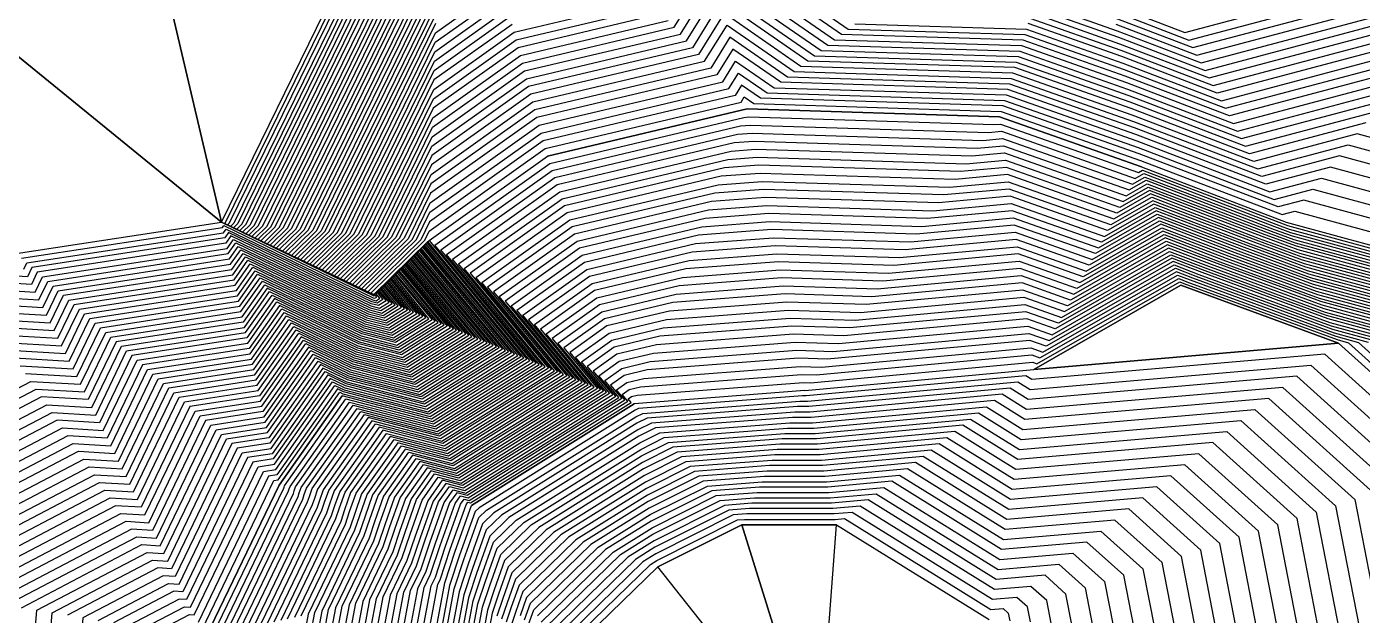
# Model space of a CAD drawing. Extents: x 7084 to 11035, y 13750 to 16729.
# Drawn here: x 8402 to 9570, y 15222 to 15736 of the extents above; entities that cross this region are included whole.
import ezdxf

# ---------------------------------------------------------------- set-up
doc = ezdxf.new("R2010")
doc.units = 0
doc.layers.add('Default', color=7, linetype='Continuous')

msp = doc.modelspace()

# ---------------------------------------------------------------- linework, layer by layer
at = {"layer": 'Default'}
for points in [[(8393.3, 15537.7), (8572.6, 15565.2), (8477.2, 15971.4), (8766.8, 15961.4), (8477.2, 15971.4), (8906.7, 16186.2)], [(10164.8, 15650.1), (9887.9, 16011.8), (9867.1, 16017.5), (9336.7, 15876.5), (9329.1, 15879.4), (9321.7, 15882), (9308.4, 15882.5), (8914.2, 16154.9), (8782.8, 15943.5), (8772.3, 15941), (8766.1, 15936.6), (8583.4, 15564.3), (8580.5, 15561.4), (8705.8, 15500.9), (8708.7, 15503.8), (8713.8, 15497.6), (8708.8, 15494.4), (8704.2, 15495.7), (8578.9, 15556.1), (8575.6, 15551.4), (8407.1, 15525.5), (8403.3, 15517.5), (8341.3, 15521.2)], [(8378.3, 15466.9), (8429.7, 15463.9), (8443.9, 15493.2), (8583.7, 15514.7), (8595.8, 15531.9), (8699.8, 15481.7), (8716.9, 15477.2), (8735.3, 15488.7), (8716.4, 15511.5), (8705.8, 15501.1), (8601.9, 15551.3), (8612.5, 15561.7), (8764, 15870.7), (8786.8, 15886.8), (8825.2, 15895.9), (8934.2, 16071.4), (9261.4, 15845.3), (9309.9, 15843.8), (9337.2, 15834.2)], [(8116.1, 15274.5), (8406.1, 15426.2), (8449.6, 15423.6), (8471.5, 15468.9), (8589.7, 15487.1), (8608.5, 15513.7), (8696.4, 15471.2), (8722.9, 15464.3), (8751.3, 15482), (8722.2, 15517.3), (8705.8, 15501.2), (8617.9, 15543.7), (8634.3, 15559.8), (8762.5, 15821.2), (8797.7, 15846.2), (8857, 15860.3), (8949.3, 16008.7)], [(8477.2, 15971.4), (8572.6, 15565.2), (8282.5, 15801.4)], [(8282.5, 15801.4), (8572.6, 15565.2), (8705.8, 15500.9), (8572.6, 15565.2), (8766.8, 15961.4)], [(8397.9, 15533.6), (8573.6, 15560.6), (8574.7, 15562.2), (8705.3, 15499.1), (8706.8, 15498.7), (8708.5, 15499.8), (8706.8, 15501.9), (8705.8, 15500.9), (8575.2, 15564), (8576.2, 15564.9), (8766.6, 15953.1)], [(8400, 15524.2), (8402.5, 15529.6), (8574.6, 15556), (8576.8, 15559.2), (8704.7, 15497.4), (8707.8, 15496.6), (8711.2, 15498.7), (8707.7, 15502.8), (8705.8, 15500.9), (8577.9, 15562.7), (8579.8, 15564.6), (8766.3, 15944.9)], [(8350.6, 15507.7), (8409.9, 15504.1), (8416.3, 15517.4), (8577.6, 15542.2), (8583.1, 15550.1), (8703.1, 15492.2), (8710.8, 15490.1), (8719.2, 15495.3), (8710.6, 15505.7), (8705.8, 15501), (8585.9, 15558.9), (8590.7, 15563.6), (8765.6, 15920.1)], [(8765.8, 15928.4), (8587.1, 15563.9), (8583.2, 15560.2), (8705.8, 15501), (8709.7, 15504.7), (8716.5, 15496.5), (8709.8, 15492.3)], [(8355.2, 15500.9), (8413.2, 15497.4), (8420.9, 15513.4), (8578.6, 15537.7), (8585.2, 15547), (8702.5, 15490.4), (8711.9, 15488), (8721.9, 15494.2), (8711.6, 15506.7), (8705.8, 15501), (8588.5, 15557.6), (8594.3, 15563.3), (8765.3, 15911.9)], [(8359.8, 15494.1), (8416.5, 15490.7), (8425.5, 15509.3), (8579.6, 15533.1), (8587.4, 15544), (8702, 15488.7), (8712.9, 15485.8), (8724.5, 15493.1), (8712.6, 15507.6), (8705.8, 15501), (8591.2, 15556.4), (8598, 15563), (8765.1, 15903.7)], [(8364.4, 15487.3), (8419.8, 15484), (8430.1, 15505.3), (8580.6, 15528.5), (8589.5, 15541), (8701.4, 15486.9), (8713.9, 15483.7), (8727.2, 15492), (8713.5, 15508.6), (8705.8, 15501), (8593.9, 15555.1), (8601.6, 15562.6), (8764.8, 15895.4)], [(8369.1, 15480.5), (8423.1, 15477.3), (8434.7, 15501.3), (8581.7, 15523.9), (8591.6, 15537.9), (8700.9, 15485.2), (8714.9, 15481.5), (8729.9, 15490.9), (8714.5, 15509.6), (8705.8, 15501.1), (8596.5, 15553.8), (8605.2, 15562.3), (8764.5, 15887.2)], [(8439.3, 15497.2), (8582.7, 15519.3), (8593.7, 15534.9), (8700.3, 15483.4), (8715.9, 15479.4), (8732.6, 15489.8), (8715.5, 15510.5), (8705.8, 15501.1), (8599.2, 15552.6), (8608.9, 15562), (8764.3, 15878.9)], [(8303.9, 15243.8), (8470.9, 15331.2), (8495.9, 15329.7), (8535.8, 15412.3), (8603.9, 15422.8), (8638.1, 15471.2), (8688.7, 15446.8), (8737, 15434.2), (8788.8, 15466.5), (8735.7, 15530.8), (8705.8, 15501.5), (8655.2, 15526), (8685.1, 15555.3), (8758.9, 15705.8), (8823, 15751.4), (8931.3, 15777), (8984.4, 15862.5), (9143.8, 15752.3), (9280.6, 15748.1), (9357.5, 15721)], [(8392.2, 15446.6), (8439.7, 15443.7), (8457.7, 15481), (8586.7, 15500.9), (8602.1, 15522.8), (8698.1, 15476.4), (8719.9, 15470.8), (8743.3, 15485.4), (8719.3, 15514.4), (8705.8, 15501.2), (8609.9, 15547.5), (8623.4, 15560.7), (8763.3, 15845.9), (8792.2, 15866.5)], [(8705.8, 15501.1), (8604.5, 15550), (8616.1, 15561.4), (8763.8, 15862.4)], [(8436.3, 15450.4), (8453.1, 15485.1), (8585.7, 15505.5), (8600, 15525.8), (8698.6, 15478.2), (8718.9, 15472.9), (8740.6, 15486.5), (8718.4, 15513.4), (8705.8, 15501.1), (8607.2, 15548.8), (8619.7, 15561), (8763.5, 15854.2)], [(8396.8, 15439.8), (8443, 15437), (8462.3, 15477), (8587.7, 15496.3), (8604.3, 15519.7), (8697.5, 15474.7), (8720.9, 15468.6), (8746, 15484.3), (8720.3, 15515.4), (8705.8, 15501.2), (8612.5, 15546.2), (8627, 15560.4), (8763, 15837.7)], [(8721.3, 15516.3), (8705.8, 15501.2), (8615.2, 15545), (8630.6, 15560.1), (8762.8, 15829.5)], [(8994.5, 15820.7), (9120.3, 15733.7), (9274.7, 15728.9), (9361.5, 15698.4), (9450, 15664.6), (9619.3, 15709.6)], [(8129.5, 15272.3), (8410.7, 15419.4), (8452.9, 15416.9), (8476.1, 15464.9), (8590.8, 15482.5), (8610.6, 15510.6), (8695.9, 15469.5), (8723.9, 15462.1), (8754, 15480.9), (8723.2, 15518.3), (8705.8, 15501.2), (8620.5, 15542.4), (8637.9, 15559.4), (8762.2, 15813)], [(8762, 15804.7), (8641.5, 15559.1), (8623.2, 15541.2), (8705.8, 15501.3), (8724.2, 15519.2), (8756.7, 15479.8), (8724.9, 15460), (8695.3, 15467.7), (8612.7, 15507.6), (8591.8, 15477.9), (8480.6, 15460.8), (8456.2, 15410.2), (8415.3, 15412.6), (8142.9, 15270.1)], [(9950.8, 15433.4), (9943.8, 15524.4), (9861.3, 15632.1), (9611.5, 15699.9), (9453.5, 15658), (9362.5, 15692.7), (9273.2, 15724.1), (9114.4, 15729.1), (8997, 15810.2)], [(9351.4, 15754.9), (9414.6, 15730.8), (9696.7, 15805.8)], [(8592.8, 15473.3), (8614.8, 15504.6), (8694.8, 15466), (8725.9, 15457.8), (8759.3, 15478.7), (8725.1, 15520.2), (8705.8, 15501.3), (8625.9, 15539.9), (8645.2, 15558.8), (8761.7, 15796.5)], [(8999.5, 15799.8), (9108.5, 15724.4), (9271.7, 15719.3), (9363.6, 15687), (9457.1, 15651.3), (9603.8, 15690.3)], [(9352.4, 15749.3), (9418.1, 15724.2), (9689, 15796.1)], [(8761.2, 15780), (8652.4, 15558.1), (8631.2, 15537.4), (8705.8, 15501.3), (8727, 15522.1), (8764.7, 15476.5), (8727.9, 15453.5), (8693.7, 15462.5), (8619.1, 15498.5), (8594.8, 15464.1), (8494.4, 15448.7), (8466.1, 15390.1), (8429.2, 15392.3), (8183.2, 15263.5)], [(9353.4, 15743.6), (9421.7, 15717.6), (9681.2, 15786.5), (9868.6, 15735.7), (10004.1, 15558.7), (10015.6, 15409.2), (10014.3, 15261.6), (9969.7, 15068), (9944.4, 14645.1), (9904.7, 14581.8), (9652, 14489.8), (9534.2, 14450.1), (9376.6, 14452.6), (9289.3, 14363), (8976.9, 14413.5), (8956.3, 14565.3), (8831, 14586.3), (8736.7, 14588.8), (8659.7, 14588.8), (8613.8, 14603.7), (8347.4, 14709.5)], [(8762, 15477.6), (8726.1, 15521.2), (8705.8, 15501.3), (8628.5, 15538.6), (8648.8, 15558.5), (8761.5, 15788.2)], [(8968.4, 15735.4), (9002, 15789.4), (9102.6, 15719.8), (9270.3, 15714.6), (9364.6, 15681.4), (9460.6, 15644.7), (9596, 15680.7)], [(8263.6, 15250.4), (8457, 15351.5), (8486, 15349.8), (8522, 15424.4), (8600.9, 15436.6), (8631.7, 15480.3), (8690.4, 15452), (8734, 15440.6), (8780.7, 15469.9), (8732.8, 15527.9), (8705.8, 15501.4), (8647.2, 15529.8), (8674.2, 15556.2), (8759.7, 15730.5), (8817.6, 15771.7)], [(8404, 15136.7), (8411.2, 15226.3), (8507.9, 15276.9), (8522.4, 15276), (8572.6, 15379.9), (8612, 15386), (8655, 15446.9), (8684.3, 15432.8), (8745, 15417), (8810.2, 15457.7), (8743.5, 15538.5), (8705.8, 15501.7), (8676.5, 15515.8), (8714.1, 15552.7), (8756.9, 15639.8), (8837.5, 15697.2), (8973.7, 15729.4), (9004.5, 15778.9), (9096.8, 15715.1), (9268.8, 15709.8), (9365.6, 15675.7), (9464.2, 15638.1), (9588.3, 15671.1)], [(8417.3, 15132.2), (8424.6, 15224.1), (8512.5, 15270.1), (8525.7, 15269.3), (8577.1, 15375.9), (8613, 15381.4), (8657.1, 15443.9), (8683.8, 15431), (8746, 15414.8), (8812.9, 15456.6), (8744.4, 15539.5), (8705.8, 15501.7), (8679.2, 15514.6), (8717.8, 15552.4), (8756.6, 15631.6), (8839.3, 15690.4), (8979, 15723.5), (9007, 15768.5), (9090.9, 15710.5), (9267.3, 15705), (9366.6, 15670.1), (9467.7, 15631.5), (9580.5, 15661.4)], [(8433.8, 15385.5), (8469.4, 15383.3), (8499, 15444.6), (8595.8, 15459.5), (8621.2, 15495.5), (8693.1, 15460.7), (8728.9, 15451.4), (8767.4, 15475.4), (8728, 15523.1), (8705.8, 15501.3), (8633.9, 15536.1), (8656, 15557.8), (8761, 15771.7)], [(9354.4, 15738), (9425.2, 15710.9), (9673.5, 15776.9), (9867.8, 15724.2), (9997.4, 15554.8), (10008.4, 15411.9)], [(8760.7, 15763.5), (8659.7, 15557.5), (8636.5, 15534.8), (8705.8, 15501.4), (8729, 15524), (8770, 15474.3), (8730, 15449.2), (8692.6, 15459), (8623.3, 15492.4), (8596.8, 15454.9), (8503.6, 15440.6), (8472.7, 15376.6), (8438.5, 15378.7), (8210, 15259.1)], [(8290.5, 15246), (8466.2, 15338), (8492.6, 15336.4), (8531.2, 15416.3), (8602.9, 15427.4), (8636, 15474.2), (8689.3, 15448.5), (8736, 15436.3), (8786.1, 15467.6), (8734.8, 15529.8), (8705.8, 15501.5), (8652.5, 15527.2), (8681.5, 15555.6), (8759.2, 15714), (8821.2, 15758.1)], [(8344.1, 15237.2), (8484.7, 15310.8), (8505.8, 15309.5), (8549.6, 15400.2), (8606.9, 15409), (8644.4, 15462.1), (8687.1, 15441.5), (8740, 15427.7), (8796.8, 15463.2), (8738.6, 15533.7), (8705.8, 15501.6), (8663.2, 15522.2), (8696, 15554.3), (8758.2, 15681.1), (8828.5, 15731), (8947.2, 15759.2)], [(9283.5, 15757.6), (9355.5, 15732.3), (9428.8, 15704.3), (9665.7, 15767.3), (9867, 15712.6), (9990.7, 15551), (10001.2, 15414.6), (9999.8, 15256), (9951.9, 15048.1), (9928.8, 14661.9), (9886.2, 14594), (9655.5, 14510), (9528.9, 14467.4), (9359.6, 14470), (9279.9, 14388.2), (8994.7, 14434.4), (8975.8, 14572.9), (8841.2, 14595.5), (8740, 14598.2), (8657.3, 14598.2), (8608, 14614.2), (8364.8, 14710.7)], [(9282, 15752.8), (9356.5, 15726.6), (9432.3, 15697.7), (9658, 15757.7), (9866.2, 15701.1), (9984, 15547.2), (9994, 15417.3), (9992.6, 15253.2), (9943, 15038.2), (9921, 14670.4), (9876.9, 14600.1), (9657.2, 14520.1), (9526.2, 14476), (9351.1, 14478.8), (9275.2, 14400.8), (9003.6, 14444.8), (8985.6, 14576.7), (8846.4, 14600.1), (8741.6, 14602.9), (8656.2, 14602.9), (8605.1, 14619.4), (8373.5, 14711.4)], [(9572.8, 15651.8), (9471.2, 15624.8), (9367.6, 15664.4), (9265.9, 15700.2), (9085, 15705.8), (9009.5, 15758), (8984.3, 15717.5), (8841.1, 15683.6), (8756.4, 15623.3), (8721.4, 15552), (8681.8, 15513.3), (8705.8, 15501.7), (8745.4, 15540.5), (8815.5, 15455.5), (8747.1, 15412.6), (8683.2, 15429.3), (8659.2, 15440.9), (8614, 15376.8), (8581.7, 15371.9), (8529, 15262.6), (8517.1, 15263.3), (8438, 15221.9)], [(8633.9, 15477.3), (8689.8, 15450.2), (8735, 15438.5), (8783.4, 15468.7), (8733.8, 15528.9), (8705.8, 15501.5), (8649.8, 15528.5), (8677.8, 15555.9), (8759.4, 15722.3), (8819.4, 15764.9)], [(8223.4, 15257), (8443.1, 15371.9), (8476.1, 15369.9), (8508.2, 15436.6), (8597.8, 15450.3), (8625.4, 15489.4), (8692, 15457.2), (8731, 15447.1), (8772.7, 15473.2), (8729.9, 15525), (8705.8, 15501.4), (8639.2, 15533.6), (8663.3, 15557.2), (8760.5, 15755.3)], [(8957.8, 15747.3), (8832.1, 15717.5), (8757.6, 15664.6), (8703.2, 15553.6), (8668.5, 15519.6), (8705.8, 15501.6), (8740.6, 15535.6), (8802.2, 15461), (8742, 15423.4), (8686, 15438), (8648.7, 15456), (8608.9, 15399.8), (8558.8, 15392.1), (8512.4, 15296.1), (8494, 15297.2), (8371, 15232.9)], [(9357.5, 15721), (9435.8, 15691.1), (9650.2, 15748), (9865.4, 15689.6), (9977.3, 15543.4), (9986.8, 15420), (9985.4, 15250.5), (9934.1, 15028.2), (9913.2, 14678.8), (9867.6, 14606.2), (9658.9, 14530.2), (9523.6, 14484.6), (9342.7, 14487.5), (9270.6, 14413.4), (9012.5, 14455.2), (8995.4, 14580.5), (8851.5, 14604.7), (8743.3, 14607.6), (8655, 14607.6), (8602.3, 14624.7), (8382.1, 14712)], [(8479.4, 15363.2), (8512.8, 15432.5), (8598.8, 15445.7), (8627.5, 15486.4), (8691.5, 15455.5), (8732, 15444.9), (8775.4, 15472.1), (8730.9, 15526), (8705.8, 15501.4), (8641.9, 15532.3), (8666.9, 15556.9), (8760.2, 15747)], [(9856.5, 15563.1), (9565.1, 15642.2), (9474.8, 15618.2), (9368.6, 15658.7), (9264.4, 15695.4), (9079.1, 15701.2), (9012, 15747.6), (8989.6, 15711.6), (8843, 15676.9), (8756.1, 15615.1), (8725, 15551.7), (8684.5, 15512), (8705.8, 15501.7), (8746.3, 15541.4), (8818.2, 15454.3), (8748.1, 15410.5), (8682.7, 15427.5), (8661.3, 15437.8), (8615, 15372.2), (8586.3, 15367.8), (8532.3, 15255.9), (8521.8, 15256.5)], [(8699.6, 15554), (8757.9, 15672.8), (8830.3, 15724.3), (8952.5, 15753.2)], [(8250.2, 15252.6), (8452.4, 15358.3), (8482.7, 15356.5), (8517.4, 15428.5), (8599.8, 15441.2), (8629.6, 15483.3), (8690.9, 15453.7), (8733, 15442.8), (8778.1, 15471), (8731.9, 15526.9), (8705.8, 15501.4), (8644.5, 15531), (8670.6, 15556.5), (8759.9, 15738.8)], [(8317.3, 15241.6), (8475.5, 15324.4), (8499.2, 15323), (8540.4, 15408.2), (8604.9, 15418.2), (8640.2, 15468.2), (8688.2, 15445), (8738, 15432), (8791.5, 15465.4), (8736.7, 15531.8), (8705.8, 15501.5), (8657.8, 15524.7), (8688.7, 15554.9), (8758.7, 15697.5), (8824.8, 15744.6)], [(8826.7, 15737.8), (8758.4, 15689.3), (8692.4, 15554.6), (8660.5, 15523.4), (8705.8, 15501.5), (8737.7, 15532.7), (8794.1, 15464.3), (8739, 15429.9), (8687.6, 15443.3), (8642.3, 15465.1), (8605.9, 15413.6), (8545, 15404.2), (8502.5, 15316.3), (8480.1, 15317.6), (8330.7, 15239.4)], [(8397.8, 15228.5), (8503.2, 15283.7), (8519.1, 15282.7), (8568, 15384), (8611, 15390.6), (8652.9, 15450), (8684.9, 15434.5), (8744, 15419.1), (8807.5, 15458.8), (8742.5, 15537.6), (8705.8, 15501.6), (8673.8, 15517.1), (8710.5, 15553), (8757.1, 15648.1), (8835.7, 15704), (8968.4, 15735.4)], [(8705.8, 15501.6), (8671.2, 15518.4), (8706.9, 15553.3), (8757.4, 15656.3), (8833.9, 15710.7), (8963.1, 15741.3)], [(8755.9, 15606.9), (8844.8, 15670.1), (8994.9, 15705.6), (9014.5, 15737.1), (9073.2, 15696.6), (9262.9, 15690.6), (9369.6, 15653.1), (9478.3, 15611.6), (9557.3, 15632.6), (9855.7, 15551.6)], [(9279.1, 15743.3), (9358.5, 15715.3), (9439.4, 15684.4), (9642.5, 15738.4), (9864.5, 15678.1), (9970.6, 15539.6), (9979.6, 15422.7), (9978.1, 15247.7), (9925.2, 15018.3), (9905.4, 14687.3), (9858.4, 14612.3), (9660.6, 14540.3), (9520.9, 14493.2), (9334.2, 14496.2), (9265.9, 14426), (9021.4, 14465.6), (9005.2, 14584.3), (8856.7, 14609.3)], [(9126.2, 15738.4), (9276.2, 15733.7), (9360.5, 15704), (9446.5, 15671.2), (9627, 15719.2), (9862.9, 15655.1), (9957.2, 15532), (9965.2, 15428)], [(9325.7, 14504.9), (9518.3, 14501.9), (9662.3, 14550.4), (9849.1, 14618.4), (9897.6, 14695.7), (9916.3, 15008.3), (9970.9, 15244.9), (9972.4, 15425.4), (9963.9, 15535.8), (9863.7, 15666.6), (9634.8, 15728.8), (9442.9, 15677.8), (9359.5, 15709.7), (9277.6, 15738.5)], [(9854.9, 15540.1), (9549.6, 15623), (9481.9, 15605), (9370.7, 15647.4), (9261.5, 15685.8), (9067.4, 15691.9), (9017, 15726.7), (9000.3, 15699.7), (8846.6, 15663.3), (8755.6, 15598.6), (8732.3, 15551.1), (8689.8, 15509.5), (8705.8, 15501.8), (8748.3, 15543.3), (8823.6, 15452.1), (8750.1, 15406.2), (8681.6, 15424.1), (8665.6, 15431.8), (8617, 15363), (8595.5, 15359.7), (8538.9, 15242.5), (8531, 15242.9), (8478.3, 15215.3)], [(9854.1, 15528.5), (9541.8, 15613.3), (9485.4, 15598.3), (9371.7, 15641.8), (9260, 15681.1), (9061.5, 15687.3), (9019.5, 15716.2), (9005.6, 15693.8), (8848.4, 15656.5), (8755.3, 15590.4), (8735.9, 15550.7), (8692.5, 15508.2), (8705.8, 15501.8), (8749.2, 15544.3), (8826.2, 15451), (8751.1, 15404), (8681, 15422.3), (8667.7, 15428.7), (8618, 15358.4), (8600.1, 15355.7), (8542.2, 15235.7), (8535.6, 15236.1), (8491.7, 15213.1)], [(8828.9, 15449.9), (8750.2, 15545.3), (8705.8, 15501.8), (8695.2, 15507), (8739.5, 15550.4), (8755.1, 15582.1), (8850.2, 15649.8), (9010.9, 15687.8), (9022, 15705.8), (9055.6, 15682.6), (9258.5, 15676.3), (9372.7, 15636.1), (9488.9, 15591.7), (9534.1, 15603.7), (9853.3, 15517)], [(8518.5, 15208.8), (8544.9, 15222.6), (8548.8, 15222.3), (8609.3, 15347.6), (8620.1, 15349.2), (8671.9, 15422.7), (8679.9, 15418.8), (8753.1, 15399.7), (8831.6, 15448.8), (8751.2, 15546.2), (8705.8, 15501.8), (8697.8, 15505.7), (8743.2, 15550.1), (8754.8, 15573.9), (8852, 15643), (9016.2, 15681.9), (9024.6, 15695.4), (9049.7, 15678), (9257.1, 15671.5), (9373.7, 15630.4), (9492.5, 15585.1), (9526.3, 15594.1), (9852.5, 15505.5)], [(9851.7, 15494), (9518.6, 15584.5), (9496, 15578.5), (9374.7, 15624.8), (9255.6, 15666.7), (9043.8, 15673.3), (9027.1, 15684.9), (9021.5, 15675.9), (8853.8, 15636.2), (8754.6, 15565.6), (8746.8, 15549.8), (8700.5, 15504.4), (8705.8, 15501.8), (8752.1, 15547.2), (8834.3, 15447.7), (8754.1, 15397.6), (8679.3, 15417.1), (8674, 15419.6), (8621.1, 15344.6), (8613.9, 15343.5), (8552.2, 15215.6)], [(8555.5, 15208.9), (8618.5, 15339.5), (8622.1, 15340.1), (8676.1, 15416.6), (8678.8, 15415.3), (8755.1, 15395.4), (8836.9, 15446.6), (8753.1, 15548.2), (8705.8, 15501.9), (8703.2, 15503.2), (8750.4, 15549.5), (8754.3, 15557.4), (8855.6, 15629.4), (9026.8, 15670), (9029.6, 15674.5), (9038, 15668.7), (9254.1, 15661.9), (9375.7, 15619.1)], [(8754.1, 15549.1), (8857.5, 15622.7), (9032.1, 15664), (9252.7, 15657.1), (9376.7, 15613.5), (9252.7, 15657.1), (9032.1, 15664), (8857.5, 15622.7)], [(8564.7, 15203.6), (8627.2, 15333), (8627.5, 15333.8), (8627.9, 15335), (8681.5, 15410.8), (8757.1, 15391.1), (8842.3, 15444.4), (8759.2, 15545.1), (8859.6, 15616.5), (9029.3, 15656.7), (9033.5, 15657), (9247.8, 15650.3), (9253.5, 15650.8), (9374, 15608.4), (9377.7, 15610.5), (9500.5, 15563.6), (9504.4, 15562.2), (9841.4, 15470.7)], [(8570.7, 15205), (8631.4, 15330.6), (8631.9, 15332.2), (8632.7, 15334.5), (8684.7, 15408.1), (8758.1, 15389), (8845, 15443.3), (8764.3, 15541), (8861.8, 15610.3), (9026.4, 15649.3), (9035, 15650), (9242.9, 15643.5), (9254.4, 15644.5), (9371.3, 15603.4), (9378.7, 15607.6), (9497.8, 15562.1), (9505.7, 15559.2), (9832.8, 15470.4)], [(8636.3, 15330.5), (8637.5, 15334), (8687.9, 15405.4), (8759.1, 15386.8), (8847.6, 15442.2), (8769.4, 15536.9), (8864, 15604.2), (9023.6, 15642), (9036.4, 15642.9), (9238.1, 15636.6), (9255.2, 15638.2), (9368.7, 15598.3), (9379.7, 15604.6), (9495.2, 15560.5), (9507, 15556.2), (9824.2, 15470)], [(8580, 15196.2), (8581.1, 15199.3), (8582.7, 15207.7), (8639.6, 15325.7), (8640.7, 15328.9), (8642.3, 15333.5), (8691.2, 15402.6), (8760.1, 15384.7), (8850.3, 15441), (8774.5, 15532.9), (8866.1, 15598), (9020.8, 15634.6), (9037.9, 15635.9), (9233.2, 15629.8), (9256.1, 15631.9), (9366, 15593.3), (9380.7, 15601.7), (9492.6, 15558.9), (9508.3, 15553.1), (9815.6, 15469.7)], [(8588.6, 15209.1), (8643.8, 15323.3), (8645.1, 15327.3), (8647.1, 15333), (8694.4, 15399.9), (8761.1, 15382.5), (8853, 15439.9), (8779.7, 15528.8), (8868.3, 15591.8), (9018, 15627.3), (9039.3, 15628.9), (9228.4, 15623), (9256.9, 15625.6), (9363.3, 15588.2), (9381.7, 15598.7), (9490, 15557.3), (9509.7, 15550.1), (9807, 15469.4)], [(8594.6, 15210.5), (8647.9, 15320.9), (8649.5, 15325.6), (8651.9, 15332.5), (8697.6, 15397.2), (8762.1, 15380.4), (8855.7, 15438.8), (8784.8, 15524.7), (8870.5, 15585.6), (9015.1, 15619.9), (9040.7, 15621.9), (9223.5, 15616.2), (9257.8, 15619.3), (9360.6, 15583.1), (9382.6, 15595.7), (9487.3, 15555.8)], [(9375.7, 15619.1), (9499.6, 15571.8), (9510.8, 15574.8), (9850.8, 15482.5)], [(8464.9, 15217.5), (8526.4, 15249.7), (8535.6, 15249.2), (8590.9, 15363.8), (8616, 15367.6), (8663.4, 15434.8), (8682.1, 15425.8), (8749.1, 15408.3), (8820.9, 15453.2), (8747.3, 15542.4), (8705.8, 15501.7), (8687.2, 15510.8), (8728.7, 15551.4), (8755.9, 15606.9)], [(9789.8, 15468.7), (9512.3, 15544.1), (9484.7, 15554.2), (9383.6, 15592.8), (9357.9, 15578.1), (9258.6, 15613), (9218.6, 15609.3), (9042.2, 15614.9), (9012.3, 15612.6), (8872.6, 15579.5), (8789.9, 15520.6), (8858.4, 15437.7), (8763.1, 15378.2), (8700.9, 15394.5), (8656.7, 15332), (8653.9, 15324), (8652.1, 15318.5), (8600.6, 15211.8)], [(9781.2, 15468.4), (9513.6, 15541.1), (9482.1, 15552.6), (9384.6, 15589.8), (9355.2, 15573), (9259.5, 15606.7), (9213.8, 15602.5), (9043.6, 15607.8), (9009.5, 15605.2), (8874.8, 15573.3), (8795, 15516.6), (8861, 15436.6), (8764.1, 15376.1), (8704.1, 15391.7), (8661.5, 15331.5), (8658.3, 15322.3), (8656.2, 15316), (8606.6, 15213.2)], [(9376.7, 15613.5), (9503.1, 15565.2), (9850, 15471), (9847.7, 15197.6), (9765, 14839.2), (9847.7, 15197.6)], [(8612.5, 15214.6), (8660.3, 15313.6), (8662.7, 15320.7), (8666.4, 15331), (8707.3, 15389), (8765.2, 15373.9), (8863.7, 15435.5), (8800.2, 15512.5), (8877, 15567.1), (9006.7, 15597.8), (9045.1, 15600.8), (9208.9, 15595.7), (9260.3, 15600.4), (9352.5, 15568), (9385.6, 15586.9), (9479.5, 15551), (9514.9, 15538), (9772.6, 15468.1)], [(9764, 15467.7), (9516.2, 15535), (9476.8, 15549.5), (9386.6, 15583.9), (9349.8, 15562.9), (9261.2, 15594.1), (9204.1, 15588.9), (9046.5, 15593.8), (9003.9, 15590.5), (8879.1, 15561), (8805.3, 15508.4), (8866.4, 15434.4), (8766.2, 15371.8), (8710.5, 15386.3), (8671.2, 15330.5), (8667.1, 15319), (8664.5, 15311.2), (8618.5, 15216)], [(9755.4, 15467.4), (9517.5, 15532), (9474.2, 15547.9), (9387.6, 15581), (9347.1, 15557.9), (9262, 15587.8), (9199.2, 15582), (9048, 15586.8), (9001, 15583.1), (8881.3, 15554.8), (8810.4, 15504.4), (8869.1, 15433.3), (8767.2, 15369.6), (8713.8, 15383.5), (8676, 15330), (8671.5, 15317.4), (8668.6, 15308.7), (8624.5, 15217.4)], [(8630.5, 15218.7), (8672.7, 15306.3), (8675.9, 15315.8), (8680.8, 15329.5), (8717, 15380.8), (8768.2, 15367.5), (8871.7, 15432.2), (8815.5, 15500.3), (8883.5, 15548.6), (8998.2, 15575.8), (9049.4, 15579.7), (9194.4, 15575.2), (9262.9, 15581.5), (9344.4, 15552.8), (9388.5, 15578), (9471.6, 15546.3), (9518.9, 15529), (9746.8, 15467.1)], [(8642.4, 15221.5), (8681, 15301.5), (8684.7, 15312.5), (8690.4, 15328.5), (8723.5, 15375.3), (8770.2, 15363.1), (8877.1, 15430), (8825.8, 15492.2), (8887.8, 15536.3), (8992.6, 15561.1), (9052.3, 15565.7), (9184.6, 15561.5), (9264.6, 15568.9), (9339, 15542.7), (9390.5, 15572.1), (9466.3, 15543.2), (9521.5, 15522.9), (9729.6, 15466.4)], [(9738.2, 15466.8), (9520.2, 15526), (9469, 15544.7), (9389.5, 15575.1), (9341.7, 15547.8), (9263.7, 15575.2), (9189.5, 15568.4), (9050.9, 15572.7), (8995.4, 15568.4), (8885.6, 15542.4), (8820.6, 15496.2), (8874.4, 15431.1), (8769.2, 15365.3), (8720.2, 15378.1), (8685.6, 15329), (8680.3, 15314.1), (8676.9, 15303.9)], [(8622.4, 14978.7), (8613.6, 15061.1), (8625.2, 15087.3), (8630.2, 15149.7), (8643.8, 15178), (8648, 15190.6), (8654.3, 15224.3), (8689.3, 15296.6), (8693.5, 15309.2), (8700, 15327.5), (8729.9, 15369.9), (8772.2, 15358.8), (8882.4, 15427.7), (8836, 15484), (8892.1, 15523.9), (8986.9, 15546.4), (9055.2, 15551.6), (9174.9, 15547.9), (9266.3, 15556.3), (9333.7, 15532.6), (9392.5, 15566.2), (9461.1, 15540), (9524.1, 15516.9), (9712.4, 15465.8)], [(9053.7, 15558.7), (8989.7, 15553.7), (8890, 15530.1), (8830.9, 15488.1), (8879.8, 15428.9), (8771.2, 15361), (8726.7, 15372.6), (8695.2, 15328), (8689.1, 15310.8), (8685.1, 15299), (8648.4, 15222.9), (8642.5, 15191.4)], [(8659.2, 15189.2), (8666.3, 15227), (8697.5, 15291.7), (8702.3, 15305.9), (8709.6, 15326.5), (8736.4, 15364.4), (8774.2, 15354.5), (8887.8, 15425.5), (8846.2, 15475.9), (8896.5, 15511.6), (8981.3, 15531.7), (9058.1, 15537.6), (9165.2, 15534.2), (9268, 15543.7), (9328.3, 15522.5), (9394.5, 15560.3), (9455.8, 15536.9), (9526.7, 15510.9), (9695.2, 15465.1)], [(9703.8, 15465.4), (9525.4, 15513.9), (9458.5, 15538.4), (9393.5, 15563.3), (9331, 15527.5), (9267.2, 15550), (9170.1, 15541.1), (9056.6, 15544.6), (8984.1, 15539), (8894.3, 15517.8), (8841.1, 15479.9), (8885.1, 15426.6), (8773.2, 15356.7), (8733.2, 15367.1), (8704.8, 15327), (8697.9, 15307.6), (8693.4, 15294.2), (8660.3, 15225.6)], [(9721, 15466.1), (9522.8, 15519.9), (9463.7, 15541.6), (9391.5, 15569.2), (9336.4, 15537.7), (9265.5, 15562.6), (9179.8, 15554.7), (9053.7, 15558.7)], [(9503.1, 15565.2), (9850, 15471)], [(8709.8, 15492.3), (8703.6, 15493.9), (8581, 15553.1), (8576.6, 15546.8), (8411.7, 15521.5), (8406.6, 15510.8), (8345.9, 15514.4)], [(8357.5, 15235.1), (8489.4, 15304), (8509.1, 15302.8), (8554.2, 15396.1), (8607.9, 15404.4), (8646.5, 15459.1), (8686.5, 15439.8), (8741, 15425.6), (8799.5, 15462.1), (8739.6, 15534.7), (8705.8, 15501.6), (8665.8, 15520.9), (8699.6, 15554)], [(8754.1, 15549.1), (8839.6, 15445.5), (8756.1, 15393.3), (8678.2, 15413.6), (8623.1, 15335.5), (8678.2, 15413.6)], [(8644.1, 15087.3), (8648, 15136.5), (8665.1, 15172), (8670.4, 15187.8), (8678.2, 15229.8), (8705.8, 15286.9), (8711.1, 15302.6), (8719.2, 15325.5), (8742.9, 15358.9), (8776.2, 15350.2), (8893.1, 15423.3), (8856.5, 15467.7), (8900.8, 15499.2), (8975.6, 15517), (9061, 15523.5), (9155.5, 15520.6), (9269.7, 15531.1), (9322.9, 15512.4), (9396.4, 15554.4), (9450.6, 15533.7), (9529.4, 15504.8), (9678, 15464.5)], [(9669.4, 15464.1), (9530.7, 15501.8), (9448, 15532.1), (9397.4, 15551.4), (9320.2, 15507.3), (9270.6, 15524.8), (9150.6, 15513.8), (9062.4, 15516.5), (8972.8, 15509.6), (8903, 15493.1), (8861.6, 15463.7), (8895.8, 15422.2), (8777.2, 15348.1), (8746.1, 15356.2), (8724, 15325), (8715.5, 15301), (8710, 15284.5), (8684.2, 15231.1), (8675.9, 15187)], [(8681.5, 15186.3), (8690.2, 15232.5), (8714.1, 15282), (8719.9, 15299.4), (8728.8, 15324.5), (8749.3, 15353.5), (8778.2, 15345.9), (8898.5, 15421.1), (8866.7, 15459.6), (8905.1, 15486.9), (8970, 15502.3), (9063.9, 15509.5), (9145.8, 15506.9), (9271.4, 15518.5), (9317.5, 15502.3), (9398.4, 15548.5), (9445.3, 15530.6), (9532, 15498.8), (9660.8, 15463.8)], [(8754.1, 15549.1), (8705.8, 15501.9)], [(9686.6, 15464.8), (9528, 15507.8), (9453.2, 15535.3), (9395.4, 15557.3), (9325.6, 15517.4), (9268.9, 15537.4), (9160.4, 15527.4), (9059.5, 15530.6), (8978.4, 15524.3), (8898.6, 15505.4), (8851.4, 15471.8), (8890.5, 15424.4), (8775.2, 15352.4), (8739.6, 15361.7)], [(9487.3, 15555.8), (9511, 15547.1), (9798.4, 15469.1)], [(8384.4, 15230.7), (8498.6, 15290.4), (8515.8, 15289.4), (8563.4, 15388), (8610, 15395.2), (8650.8, 15453), (8685.4, 15436.3), (8743, 15421.3), (8804.8, 15459.9), (8741.5, 15536.6), (8705.8, 15501.6)], [(9652.2, 15463.5), (9533.3, 15495.8), (9442.7, 15529), (9399.4, 15545.5), (9314.8, 15497.2), (9272.3, 15512.2), (9140.9, 15500.1), (9065.3, 15502.5), (8967.2, 15494.9), (8907.3, 15480.7), (8871.8, 15455.5), (8901.2, 15420), (8779.2, 15343.8), (8752.5, 15350.7), (8733.6, 15324), (8724.3, 15297.7), (8718.2, 15279.6), (8696.2, 15233.9), (8687.1, 15185.6)], [(8698.3, 15184.1), (8708.1, 15236.7), (8726.5, 15274.7), (8733.1, 15294.4), (8743.2, 15323), (8759, 15345.3), (8781.2, 15339.5), (8906.5, 15417.8), (8882.1, 15447.4), (8911.6, 15468.4), (8961.5, 15480.2), (9068.2, 15488.4), (9131.2, 15486.4), (9274, 15499.6), (9309.4, 15487.1), (9401.3, 15539.6), (9437.5, 15525.8), (9535.9, 15489.7), (9635, 15462.8)], [(8737.5, 15292.8), (8748.1, 15322.5), (8762.2, 15342.5), (8782.3, 15337.3), (8909.2, 15416.7), (8887.2, 15443.3), (8913.8, 15462.2), (8958.7, 15472.9), (9069.6, 15481.4), (9126.4, 15479.6), (9274.8, 15493.3), (9306.7, 15482), (9402.3, 15536.7), (9434.8, 15524.3), (9537.2, 15486.7), (9626.4, 15462.5)], [(9643.6, 15463.1), (9534.6, 15492.7), (9440.1, 15527.4), (9400.4, 15542.6), (9312.1, 15492.2), (9273.1, 15505.9), (9136.1, 15493.3), (9066.7, 15495.4), (8964.3, 15487.6)], [(8383, 15460.1), (8433, 15457.1), (8448.5, 15489.1), (8584.7, 15510.1), (8597.9, 15528.8), (8699.2, 15479.9), (8717.9, 15475.1), (8737.9, 15487.6), (8717.4, 15512.5), (8705.8, 15501.1)], [(8691.4, 15087.3), (8692.7, 15103.7), (8718.3, 15156.9), (8726.2, 15180.5), (8738, 15243.6), (8747.2, 15262.6), (8755.1, 15286.2), (8767.3, 15320.5), (8775.2, 15331.6), (8786.3, 15328.7), (8919.9, 15412.2), (8907.7, 15427), (8922.5, 15437.5), (8947.4, 15443.4), (9075.4, 15453.3), (9106.9, 15452.3), (9278.3, 15468.1), (9296, 15461.8), (9406.3, 15524.9), (9424.3, 15518), (9542.5, 15474.6), (9592, 15461.2)], [(9617.8, 15462.2), (9538.5, 15483.7), (9432.2, 15522.7), (9403.3, 15533.7), (9304.1, 15477), (9275.7, 15487), (9121.5, 15472.8), (9071.1, 15474.4), (8955.9, 15465.5), (8916, 15456.1), (8892.3, 15439.2), (8911.9, 15415.6), (8783.3, 15335.2), (8765.5, 15339.8), (8752.9, 15322), (8741.9, 15291.1), (8734.8, 15269.9), (8720.1, 15239.4), (8709.4, 15182.7)], [(8750.7, 15287.9), (8762.5, 15321), (8771.9, 15334.3), (8785.3, 15330.9), (8917.2, 15413.3), (8902.6, 15431.1), (8920.3, 15443.7), (8950.2, 15450.8), (9074, 15460.3), (9111.8, 15459.1), (9277.4, 15474.4), (9298.7, 15466.9), (9405.3, 15527.8), (9426.9, 15519.5), (9541.2, 15477.7), (9600.6, 15461.5)], [(9609.2, 15461.8), (9539.9, 15480.7), (9429.6, 15521.1), (9404.3, 15530.8), (9301.4, 15471.9), (9276.6, 15480.7), (9116.6, 15466), (9072.5, 15467.3), (8953, 15458.2)], [(8401.5, 15433), (8446.3, 15430.3), (8466.9, 15472.9), (8588.7, 15491.7), (8606.4, 15516.7), (8697, 15472.9), (8721.9, 15466.5), (8748.6, 15483.2), (8721.3, 15516.3)], [(8742.9, 15178.4), (8755.9, 15247.7), (8759.6, 15255.3), (8768.2, 15281.3), (8781.7, 15319), (8784.8, 15323.4), (8789.3, 15322.3), (8927.9, 15408.9), (8923, 15414.8), (8929, 15419), (8938.9, 15421.4), (9079.7, 15432.2), (9092.3, 15431.8), (9280.8, 15449.2), (9287.9, 15446.7), (9409.2, 15516), (9416.4, 15513.2), (9546.4, 15465.6), (9566.2, 15460.2), (9674.6, 15362.7)], [(8748.5, 15177.6), (8761.9, 15249.1), (8763.7, 15252.9), (8772.6, 15279.7), (8786.5, 15318.4), (8788.1, 15320.7), (8790.3, 15320.1), (8930.6, 15407.8), (8928.2, 15410.8), (8931.1, 15412.9), (8936.1, 15414), (9081.2, 15425.2), (9087.5, 15425), (9281.7, 15442.9), (9285.2, 15441.6), (9410.2, 15513), (9413.8, 15511.7), (9547.7, 15462.6), (9557.6, 15459.9), (9669.2, 15359.4)], [(8763.8, 15282.9), (8776.9, 15319.5), (8781.6, 15326.1), (8788.3, 15324.4), (8925.3, 15410), (8917.9, 15418.9), (8926.8, 15425.2), (8941.8, 15428.7), (9078.3, 15439.2), (9097.2, 15438.7), (9280, 15455.5), (9290.6, 15451.7), (9408.2, 15518.9), (9419.1, 15514.8), (9545.1, 15468.6), (9574.8, 15460.5)], [(9583.4, 15460.8), (9543.8, 15471.6), (9421.7, 15516.4), (9407.3, 15521.9), (9293.3, 15456.8), (9279.1, 15461.8), (9102.1, 15445.5), (9076.9, 15446.3)], [(8169.7, 15265.7), (8424.6, 15399), (8462.8, 15396.8), (8489.8, 15452.7), (8593.8, 15468.7), (8616.9, 15501.5), (8694.2, 15464.2), (8726.9, 15455.7), (8762, 15477.6)], [(9624.9, 15034.5), (9696.1, 15190.7), (9663.9, 15356.1), (9549, 15459.5), (9282.5, 15436.6), (9549, 15459.5), (9411.2, 15510.1), (9282.5, 15436.6), (9411.2, 15510.1), (9549, 15459.5)], [(8373.7, 15473.7), (8426.4, 15470.6), (8439.3, 15497.2)], [(8277.1, 15248.2), (8461.6, 15344.7), (8489.3, 15343.1), (8526.6, 15420.4), (8601.9, 15432), (8633.9, 15477.3)], [(8964.3, 15487.6), (8909.5, 15474.6), (8877, 15451.5), (8903.8, 15418.9), (8780.2, 15341.6), (8755.8, 15348), (8738.4, 15323.5), (8728.7, 15296.1), (8722.4, 15277.2), (8702.1, 15235.3), (8692.7, 15184.9)], [(8156.3, 15267.9), (8420, 15405.8), (8459.5, 15403.5), (8485.2, 15456.8), (8592.8, 15473.3)], [(8387.6, 15453.3), (8436.3, 15450.4)], [(8953, 15458.2), (8918.1, 15449.9), (8897.4, 15435.2), (8914.6, 15414.4), (8784.3, 15333), (8768.7, 15337.1), (8757.7, 15321.5), (8746.3, 15289.5), (8738.9, 15267.4), (8726, 15240.8), (8715, 15182)], [(9684.6, 14681.6), (9483.8, 14614), (9215.4, 14618.2), (9200.2, 14602.6), (9145.9, 14611.4), (9142.3, 14637.8), (8928.8, 14673.7), (8768.1, 14678), (8637.1, 14678), (8558.9, 14703.3), (8512.5, 14721.7), (8491.4, 14787.2), (8529.4, 14916.2), (8514.6, 15055.7), (8496.7, 15105.3), (8505.1, 15211), (8540.3, 15229.3), (8545.5, 15229), (8604.7, 15351.6), (8619.1, 15353.8), (8669.8, 15425.7), (8680.5, 15420.6), (8752.1, 15401.9), (8828.9, 15449.9)], [(9076.9, 15446.3), (8944.6, 15436.1), (8924.6, 15431.4), (8912.8, 15423), (8922.6, 15411.1), (8787.3, 15326.6), (8778.4, 15328.9), (8772.1, 15320), (8759.5, 15284.6), (8751.3, 15260.2), (8744, 15244.9), (8731.7, 15179.8)], [(9647.1, 15350.6), (9536.8, 15449.9), (9281, 15427.8), (9275.6, 15431.1), (9083.7, 15413.5), (9080.4, 15413.5), (8937.1, 15402.5), (8934.1, 15401), (8797.8, 15315.8), (8794.5, 15312.6), (8780.8, 15274.3), (8772, 15247.8), (8758.8, 15177.2)], [(9613.5, 15339.6), (9512.4, 15430.6), (9277.8, 15410.4), (9261.8, 15420.3), (9085.9, 15404.1), (9076, 15404.1), (8944.6, 15394), (8935.8, 15389.6), (8810.8, 15311.5), (8800.9, 15301.9), (8788.3, 15266.7), (8780.3, 15242.5), (8768.1, 15177.7), (8760, 15153.5)], [(9082.6, 15418.2), (9282.5, 15436.6)], [(9084.8, 15408.8), (9268.7, 15425.7), (9279.4, 15419.1), (9524.6, 15440.2), (9630.3, 15345.1)], [(9596.7, 15334.1), (9500.2, 15420.9), (9276.3, 15401.6), (9255, 15414.9), (9087, 15399.4), (9073.8, 15399.4), (8948.4, 15389.8), (8936.6, 15383.9), (8817.3, 15309.4)], [(9082.6, 15418.2), (8933.3, 15406.7)], [(8744.9, 15149.4), (8754.1, 15176.9), (8767.9, 15250.4), (8777, 15278), (8791.3, 15317.9), (8933.3, 15406.7), (8791.3, 15317.9)], [(8763.4, 15177.5), (8776.1, 15245.1), (8784.6, 15270.5), (8797.7, 15307.2), (8804.3, 15313.7), (8934.9, 15395.3), (8940.8, 15398.2), (9078.2, 15408.8), (9084.8, 15408.8)], [(9579.8, 15328.6), (9487.9, 15411.3), (9274.7, 15392.9), (9248.1, 15409.4), (9088.1, 15394.7), (9071.6, 15394.7), (8952.1, 15385.5), (8937.4, 15378.2), (8823.8, 15307.2), (8807.3, 15291.1), (8795.9, 15259.2), (8788.5, 15237.1), (8777.5, 15178.3)], [(8782.2, 15178.6), (8792.7, 15234.5), (8799.7, 15255.4), (8810.5, 15285.8), (8830.3, 15305.1), (8938.2, 15372.5), (8955.9, 15381.3), (9069.4, 15390.1), (9089.2, 15390.1), (9241.2, 15404), (9273.1, 15384.2), (9475.7, 15401.6), (9563, 15323.1), (9587.5, 15197.3)], [(8786.9, 15178.9), (8796.8, 15231.8), (8803.4, 15251.6), (8813.7, 15280.4), (8836.8, 15302.9), (8939.1, 15366.8), (8959.7, 15377.1), (9067.2, 15385.4), (9090.3, 15385.4), (9234.3, 15398.6), (9271.6, 15375.4), (9463.5, 15392), (9546.2, 15317.5), (9569.4, 15198.4)], [(8196.6, 15261.3), (8433.8, 15385.5)], [(8791.6, 15179.1), (8800.9, 15229.1), (8807.2, 15247.9), (8816.9, 15275), (8843.4, 15300.8), (8939.9, 15361.1), (8963.4, 15372.9), (9065, 15380.7), (9091.5, 15380.7), (9227.4, 15393.2)], [(9533.2, 15200.6), (9512.6, 15306.5), (9439, 15372.7), (9268.5, 15358), (9220.5, 15387.8), (9092.6, 15376), (9062.8, 15376), (8967.2, 15368.6), (8940.7, 15355.4), (8849.9, 15298.6), (8820.1, 15269.7), (8811, 15244.1), (8805.1, 15226.5), (8796.3, 15179.4)], [(9227.4, 15393.2), (9270, 15366.7), (9451.3, 15382.3), (9529.4, 15312), (9551.3, 15199.5)], [(9515, 15201.7), (9495.7, 15301), (9426.8, 15363), (9266.9, 15349.2), (9213.6, 15382.3), (9093.7, 15371.3), (9060.6, 15371.3), (8971, 15364.4), (8941.6, 15349.7), (8856.4, 15296.5), (8823.3, 15264.3), (8814.7, 15240.3), (8809.2, 15223.8), (8800.9, 15179.7)], [(9496.9, 15202.8), (9478.9, 15295.5), (9414.6, 15353.4), (9265.3, 15340.5), (9206.7, 15376.9), (9094.8, 15366.6), (9058.4, 15366.6), (8974.7, 15360.2), (8942.4, 15344), (8862.9, 15294.3), (8826.5, 15258.9), (8818.5, 15236.6), (8813.3, 15221.1)], [(9478.8, 15203.9), (9462.1, 15290), (9402.4, 15343.7), (9263.8, 15331.8), (9199.8, 15371.5), (9095.9, 15361.9), (9056.2, 15361.9), (8978.5, 15356), (8943.2, 15338.3), (8869.4, 15292.2), (8829.7, 15253.6), (8822.3, 15232.8), (8817.5, 15218.5)], [(8236.8, 15254.8), (8447.7, 15365.1), (8479.4, 15363.2)], [(8739.6, 15361.7), (8714.4, 15326), (8706.7, 15304.3), (8701.7, 15289.3), (8672.3, 15228.4), (8664.8, 15188.5)], [(9442.6, 15206.1), (9428.5, 15278.9), (9377.9, 15324.4), (9260.7, 15314.3), (9186, 15360.6), (9098.1, 15352.6), (9051.7, 15352.6), (8986, 15347.5), (8944.9, 15326.9), (8882.4, 15287.9), (8836.1, 15242.8), (8829.8, 15225.3), (8825.8, 15213.1)], [(9460.7, 15205), (9445.3, 15284.5), (9390.1, 15334.1), (9262.2, 15323.1), (9192.9, 15366.1), (9097, 15357.2), (9054, 15357.2), (8982.3, 15351.7), (8944, 15332.6), (8875.9, 15290)], [(9424.5, 15207.3), (9411.7, 15273.4), (9365.7, 15314.8), (9259.1, 15305.6), (9179.1, 15355.2), (9099.2, 15347.9), (9049.5, 15347.9), (8989.8, 15343.3), (8945.7, 15321.2), (8888.9, 15285.7), (8839.3, 15237.5), (8833.6, 15221.5)], [(9406.4, 15208.4), (9394.8, 15267.9), (9353.5, 15305.1), (9257.5, 15296.9), (9172.2, 15349.8), (9100.3, 15343.2), (9047.3, 15343.2), (8993.6, 15339), (8946.5, 15315.5), (8895.4, 15283.6), (8842.5, 15232.1), (8837.3, 15217.7)], [(8841.1, 15214), (8845.7, 15226.7), (8901.9, 15281.4), (8947.3, 15309.8), (8997.3, 15334.8), (9045.1, 15338.5)], [(9329, 15285.8), (9254.4, 15279.4), (9158.5, 15339), (9102.5, 15333.8), (9042.9, 15333.8), (9001.1, 15330.6), (8948.2, 15304.1), (8908.4, 15279.3), (8848.9, 15221.4)], [(9045.1, 15338.5), (9101.4, 15338.5), (9165.3, 15344.4), (9256, 15288.1), (9341.3, 15295.5), (9378, 15262.4), (9388.3, 15209.5)], [(8549.6, 15087.3), (8558.8, 15202.2), (8623.1, 15335.5), (8558.8, 15202.2)], [(8576.7, 15206.3), (8635.5, 15328.2), (8636.3, 15330.5)], [(8852.1, 15216), (8914.9, 15277.1), (8949, 15298.4), (9004.9, 15326.4), (9040.7, 15329.1), (9103.6, 15329.1)], [(8855.3, 15210.6), (8921.4, 15275), (8949.8, 15292.7), (9008.6, 15322.1), (9038.5, 15324.4), (9104.7, 15324.4), (9144.7, 15328.1), (9251.3, 15261.9), (9304.6, 15266.5), (9327.6, 15245.9), (9334, 15212.8)], [(9103.6, 15329.1), (9151.6, 15333.5), (9252.8, 15270.7), (9316.8, 15276.2), (9344.4, 15251.4), (9352.1, 15211.7)], [(9315.9, 15213.9), (9310.7, 15240.3), (9292.4, 15256.9), (9249.7, 15253.2), (9137.8, 15322.7), (9105.8, 15319.7), (9036.3, 15319.7), (9012.4, 15317.9), (8950.7, 15287), (8927.9, 15272.8), (8858.5, 15205.3)], [(9297.8, 15215), (9293.9, 15234.8), (9280.1, 15247.2), (9248.2, 15244.5), (9130.9, 15317.3), (9106.9, 15315.1), (9034.1, 15315.1), (9016.2, 15313.7), (8951.5, 15281.3), (8934.4, 15270.7), (8861.7, 15199.9)], [(8676.9, 15303.9), (8636.4, 15220.1)], [(8817.3, 15309.4), (8804.1, 15296.5), (8792.1, 15262.9), (8784.4, 15239.8), (8772.8, 15178)], [(9279.7, 15216.1), (9277.1, 15229.3), (9267.9, 15237.6), (9246.6, 15235.7), (9124, 15311.8), (9108, 15310.4), (9031.9, 15310.4), (9019.9, 15309.5), (8952.3, 15275.6), (8940.9, 15268.5), (8864.9, 15194.5)], [(8868, 15189.2), (8947.5, 15266.4), (8953.1, 15269.9), (9023.7, 15305.2), (9029.7, 15305.7), (9109.1, 15305.7), (9117.1, 15306.4), (9245, 15227), (9255.7, 15227.9), (9260.3, 15223.8), (9261.6, 15217.2)], [(8703.8, 15183.4), (8714.1, 15238), (8730.6, 15272.3), (8737.5, 15292.8)], [(8875.9, 15290), (8832.9, 15248.2), (8826, 15229), (8821.6, 15215.8)], [(9094.1, 15087.3), (9027.5, 15301), (8954, 15264.2), (8871.2, 15183.8)], [(9094.1, 15087.3), (8954, 15264.2), (9027.5, 15301), (9094.1, 15087.3), (9110.2, 15301), (9243.5, 15218.3)], [(9094.1, 15087.3), (9110.2, 15301), (9027.5, 15301), (9110.2, 15301), (9243.5, 15218.3)], [(8720.6, 15181.3), (8732, 15242.2), (8743, 15265), (8750.7, 15287.9)], [(8737.3, 15179.1), (8749.9, 15246.3), (8755.4, 15257.7), (8763.8, 15282.9)], [(8767.9, 15250.4), (8777, 15278)], [(9370.2, 15210.6), (9361.2, 15256.9), (9329, 15285.8)], [(8521.8, 15256.5), (8451.4, 15219.7), (8443.7, 15123.2), (8479.7, 15024.1), (8493.2, 14896.7), (8458.4, 14779), (8477.7, 14719.1), (8570.4, 14682.3), (8641.8, 14659.2), (8761.5, 14659.2), (8908.2, 14655.3), (9103.1, 14622.5), (9110.3, 14569.7), (9219, 14552.2), (9249.3, 14583.3), (9494.4, 14579.5), (9677.8, 14641.2)], [(9094.1, 15087.3), (8954, 15264.2)], [(8660.3, 15225.6), (8653.6, 15189.9)]]:
    msp.add_lwpolyline(points, dxfattribs=at)

doc.saveas('drawing.dxf')
